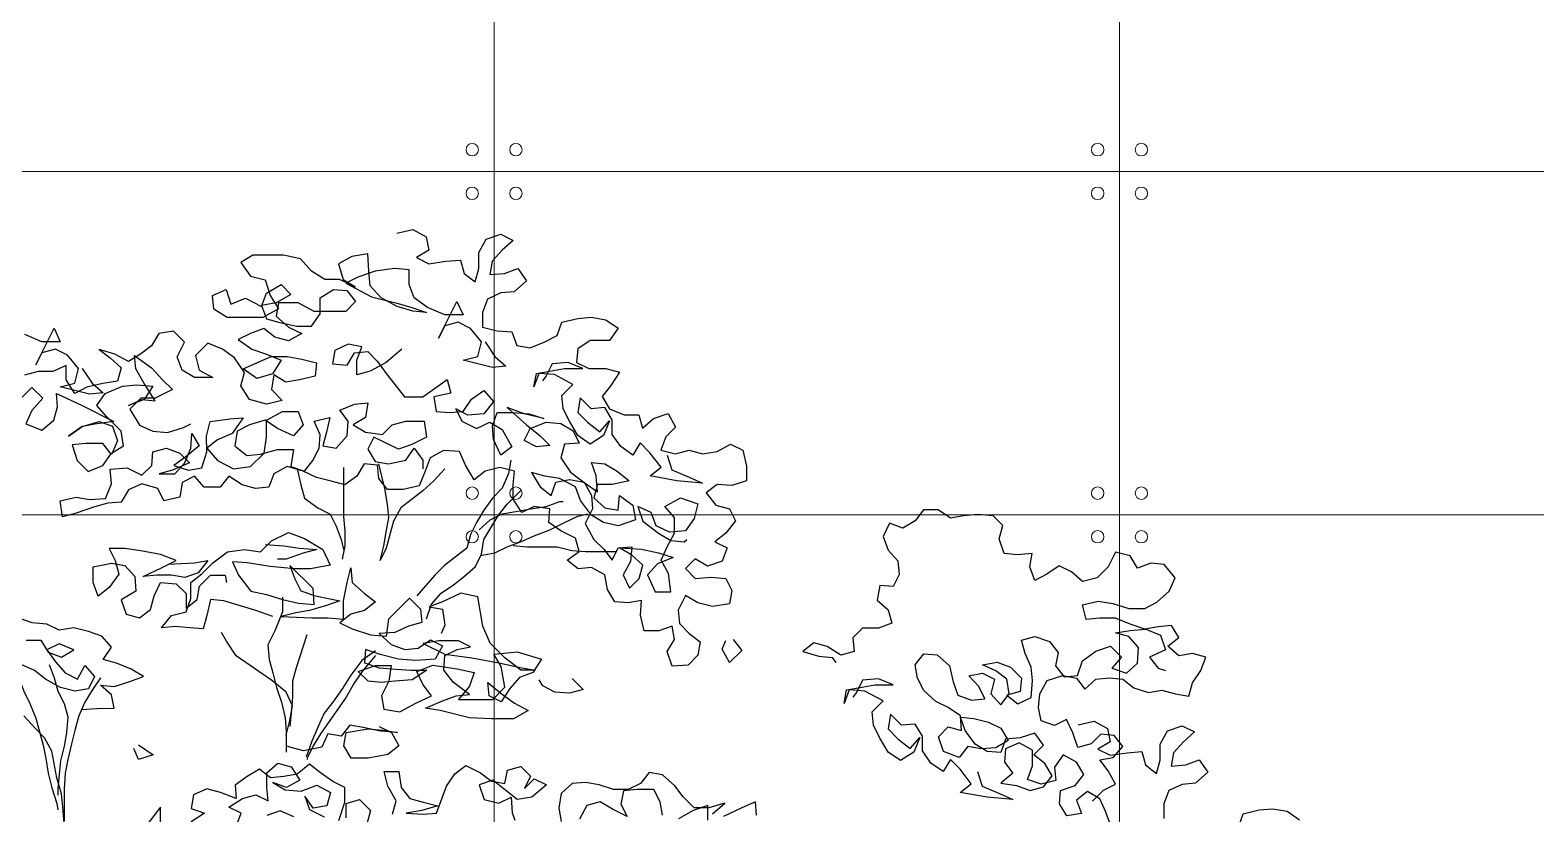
# Model space of a CAD drawing. Header units: millimetres. Extents: x 1564 to 2013, y 216 to 285.
# Drawn here: x 1666.928 to 1671.803, y 229.744 to 232.283 of the extents above; entities that cross this region are included whole.
import ezdxf

# ---------------------------------------------------------------- set-up
doc = ezdxf.new("R2010")
doc.units = ezdxf.units.MM
doc.header["$LTSCALE"] = 10
doc.layers.get('0').update_dxf_attribs({"color": 90})
doc.layers.add('CINZA', color=252, linetype='Continuous', lineweight=13)
doc.layers.add('ÁRVORE PRESERVADA', color=252, linetype='Continuous')

# ---------------------------------------------------------------- blocks, each defined once
blk = doc.blocks.new('A$C338F7350')
for points in [[(5.764, 13.5971), (5.8283, 13.612), (5.8826, 13.5824), (5.8926, 13.5281), (5.8432, 13.4984), (5.8926, 13.4737), (5.9618, 13.4836), (6.0211, 13.4886), (6.036, 13.4343), (6.0805, 13.3997), (6.0953, 13.4541), (6.0952, 13.5184), (6.1248, 13.5727), (6.1841, 13.5926), (6.2336, 13.5679), (6.1891, 13.5283), (6.1496, 13.4838), (6.1398, 13.4294), (6.1991, 13.4344), (6.2534, 13.4542), (6.2881, 13.4049), (6.2387, 13.3603), (6.1843, 13.3553), (6.13, 13.3306), (6.1103, 13.2762), (6.1103, 13.2169), (6.1697, 13.2021), (6.229, 13.1972), (6.2488, 13.1429), (6.3032, 13.133), (6.3625, 13.1578), (6.4119, 13.1826), (6.4316, 13.2369), (6.4958, 13.2518), (6.5502, 13.2568), (6.6095, 13.247), (6.659, 13.2124), (6.6244, 13.163), (6.5453, 13.1629), (6.4959, 13.1283), (6.491, 13.0739), (6.5405, 13.0492), (6.6097, 13.0493), (6.6641, 13.0345), (6.6295, 12.9801), (6.595, 12.9356), (6.6247, 12.8862), (6.684, 12.8615), (6.7433, 12.8616), (6.7582, 12.8072), (6.8026, 12.8468), (6.8619, 12.8667), (6.8916, 12.8123), (6.8521, 12.7727), (6.8324, 12.7184), (6.8917, 12.7036), (6.9461, 12.7185), (7.0004, 12.7037), (7.0597, 12.7136), (7.1141, 12.7433), (7.1635, 12.7187), (7.1784, 12.6544), (7.1785, 12.5951), (7.1192, 12.5753), (7.0599, 12.5802), (7.0154, 12.5455), (7.055, 12.4961), (7.1094, 12.4814), (7.1341, 12.432), (7.0946, 12.3825), (7.0502, 12.3479), (7.0996, 12.3232), (7.0799, 12.2688), (7.0206, 12.249), (6.9712, 12.2786), (6.9317, 12.239), (6.9713, 12.1995), (7.0355, 12.2045), (7.0948, 12.1996), (7.1196, 12.1502), (7.1097, 12.0959), (7.0406, 12.0859), (6.9812, 12.1007), (6.9318, 12.1303), (6.9022, 12.071), (6.9072, 12.0166), (6.9467, 11.9771), (6.9913, 11.9425), (6.9814, 11.8882), (6.9419, 11.8486), (6.8777, 11.8436), (6.8578, 11.9029), (6.8875, 11.9523), (6.8775, 12.0067), (6.8232, 11.9869), (6.7639, 11.9868), (6.749, 12.051), (6.7539, 12.1104), (6.6995, 12.1004), (6.6451, 12.1053), (6.6154, 12.1547), (6.6055, 12.214), (6.5511, 12.2436), (6.4967, 12.2386), (6.4522, 12.2732), (6.5016, 12.3078), (6.4867, 12.3622), (6.4274, 12.3918), (6.378, 12.4263), (6.3828, 12.4807), (6.3186, 12.4905), (6.2692, 12.4658), (6.2345, 12.5201), (6.2345, 12.5794), (6.2394, 12.6338), (6.18, 12.6486), (6.1208, 12.6337), (6.0763, 12.599), (6.0417, 12.6583), (6.0169, 12.7127), (5.9526, 12.7175), (5.8983, 12.6878), (5.8786, 12.6335), (5.8539, 12.5741), (5.7897, 12.5592), (5.7254, 12.5592), (5.6908, 12.6036), (5.6858, 12.658), (5.6314, 12.6629), (5.6018, 12.6134), (5.5524, 12.5788), (5.498, 12.5936), (5.4387, 12.6083), (5.3843, 12.633), (5.3201, 12.6527), (5.2657, 12.623), (5.246, 12.5686), (5.1916, 12.5636), (5.1373, 12.5784), (5.0829, 12.613), (5.0483, 12.5684), (4.984, 12.5684), (4.9445, 12.6128), (4.8951, 12.5881), (4.8852, 12.5288), (4.821, 12.5139), (4.7962, 12.5633), (4.732, 12.583), (4.6776, 12.5582), (4.648, 12.5088), (4.5937, 12.5038), (4.5393, 12.4889), (4.4652, 12.4641), (4.4108, 12.4492), (4.4009, 12.5135), (4.4651, 12.5284), (4.5195, 12.5185), (4.5837, 12.5235), (4.6084, 12.5829), (4.6034, 12.6422), (4.6726, 12.6472), (4.7319, 12.6176), (4.7714, 12.6572), (4.7763, 12.7115), (4.8307, 12.7264), (4.8851, 12.7067), (4.9246, 12.6672), (4.8555, 12.6375), (4.8011, 12.6226), (4.8654, 12.6226), (4.9049, 12.6672), (4.9295, 12.7265), (4.9344, 12.7858), (4.9641, 12.7364), (4.9098, 12.6919), (4.8604, 12.6572), (4.9197, 12.6375), (4.9741, 12.6475), (4.9938, 12.7117), (4.9937, 12.776), (5.0085, 12.8353), (5.0876, 12.8453), (5.1419, 12.8502), (5.0975, 12.786), (5.0382, 12.7612), (4.9938, 12.7266), (5.0383, 12.6772), (5.1026, 12.6426), (5.1718, 12.6526), (5.2261, 12.707), (5.2359, 12.7713), (5.2359, 12.8405), (5.3001, 12.8751), (5.3643, 12.8752), (5.3842, 12.8208), (5.3447, 12.7763), (5.2804, 12.8059), (5.2309, 12.8404), (5.1667, 12.8206), (5.1173, 12.7959), (5.1075, 12.7365), (5.1569, 12.697), (5.2113, 12.702), (5.2805, 12.7219), (5.3447, 12.7219), (5.3349, 12.6527), (5.3893, 12.633), (5.4238, 12.6775), (5.4485, 12.727), (5.4534, 12.7813), (5.4286, 12.8357), (5.4929, 12.8506), (5.4781, 12.7912), (5.4633, 12.7369), (5.5177, 12.727), (5.5621, 12.7765), (5.567, 12.8358), (5.5324, 12.8803), (5.5917, 12.905), (5.646, 12.91), (5.6362, 12.8507), (5.5868, 12.821), (5.6362, 12.7914), (5.7055, 12.7816), (5.745, 12.8211), (5.7993, 12.836), (5.8734, 12.8361), (5.8834, 12.7718), (5.8241, 12.7421), (5.7698, 12.7223), (5.6709, 12.7717), (5.6462, 12.7222), (5.6759, 12.6728), (5.7303, 12.663), (5.7995, 12.6779), (5.834, 12.7273), (5.8686, 12.6779), (5.8687, 12.6433)], [(6.1203, 13.1576), (6.1599, 13.0983), (6.2044, 13.0588), (6.15, 13.0538), (6.0314, 13.0834), (6.0907, 13.0982), (6.1054, 13.1576), (6.0609, 13.2119), (6.0115, 13.2366), (5.9571, 13.2217), (5.9324, 13.1722), (6.0064, 13.3206), (6.0312, 13.2662), (5.9571, 13.2662), (5.8879, 13.2958), (5.8334, 13.3352), (5.8136, 13.3896), (5.8136, 13.4489), (5.7543, 13.4538), (5.6752, 13.4438), (5.606, 13.4191), (5.5566, 13.3943), (5.6605, 13.34), (5.7593, 13.3154), (5.8236, 13.2957), (5.8829, 13.276), (5.8286, 13.2809), (5.7643, 13.3006), (5.7, 13.3351), (5.6555, 13.3845), (5.6505, 13.4438), (5.6455, 13.513), (5.5812, 13.5031), (5.5269, 13.4734), (5.5467, 13.4091), (5.5962, 13.3795), (5.5319, 13.4091), (5.4726, 13.4091), (5.4182, 13.4436), (5.3737, 13.493), (5.3044, 13.5077), (5.1809, 13.5076), (5.1315, 13.4779), (5.1711, 13.4236), (5.2304, 13.4088), (5.2502, 13.3446), (5.2849, 13.2903), (5.2207, 13.2556), (5.0773, 13.2555), (5.0229, 13.29), (5.0179, 13.3444), (5.0723, 13.3691), (5.0921, 13.3099), (5.1514, 13.3346), (5.2157, 13.3001), (5.2354, 13.3545), (5.2947, 13.3891), (5.3342, 13.3496), (5.275, 13.315), (5.2157, 13.305), (5.2355, 13.2507), (5.2899, 13.2359), (5.3591, 13.2211), (5.4184, 13.2212), (5.4529, 13.2706), (5.4529, 13.3349), (5.5072, 13.3695), (5.5616, 13.3647), (5.5962, 13.3202), (5.5567, 13.2806), (5.4282, 13.2805), (5.3639, 13.315), (5.2849, 13.315), (5.275, 13.2606), (5.3245, 13.2162), (5.3789, 13.1915), (5.3245, 13.1618), (5.2702, 13.1766), (5.2256, 13.2111), (5.1713, 13.1913), (5.1219, 13.1665), (5.1763, 13.1271), (5.2356, 13.1073), (5.295, 13.0827), (5.2604, 13.0283), (5.1962, 13.0085), (5.1418, 13.0479), (5.2554, 13.0975), (5.3196, 13.0975), (5.379, 13.0877), (5.4383, 13.0729), (5.4334, 13.0186), (5.3692, 13.0037), (5.3148, 12.9937), (5.2654, 13.0233), (5.2555, 12.964), (5.3, 12.9196), (5.2358, 12.9047), (5.1666, 12.9244), (5.1319, 12.9787), (5.1467, 13.0331), (5.1071, 13.0924), (5.0577, 13.127), (4.9983, 13.1516), (4.949, 13.1021), (4.9638, 13.0428), (5.0182, 13.0132), (4.9441, 13.0132), (4.8946, 13.0428), (4.8748, 13.0971), (4.9044, 13.1565), (4.8599, 13.2009), (4.8006, 13.191), (4.771, 13.1415), (4.7265, 13.1069), (4.6771, 13.0772), (4.6228, 13.1068), (4.5585, 13.1265), (4.603, 13.0919), (4.6475, 13.0524), (4.6327, 12.9981), (4.5734, 12.9881), (4.5092, 12.9732), (4.4598, 12.9485), (4.4252, 13.0028), (4.4251, 13.0621), (4.3708, 13.0374), (4.3114, 13.0373), (4.2571, 13.0224)], [(4.2473, 12.9335), (4.2868, 12.973), (4.3313, 12.9286), (4.2869, 12.8791), (4.2622, 12.8247), (4.3265, 12.8001), (4.3759, 12.8397), (4.3907, 12.894), (4.3857, 12.9484), (4.4895, 12.8991), (4.6181, 12.8349), (4.5489, 12.825), (4.4896, 12.8151), (4.4352, 12.7755), (4.4896, 12.8151), (4.5588, 12.8349), (4.6131, 12.8152), (4.633, 12.7559), (4.6083, 12.7015), (4.5737, 12.7459), (4.5045, 12.7459), (4.4501, 12.7409), (4.4699, 12.6766), (4.5145, 12.6322), (4.5737, 12.657), (4.6083, 12.7064), (4.6577, 12.7361), (4.6478, 12.7954), (4.5884, 12.8547), (4.5488, 12.8991), (4.5834, 12.9486), (4.6525, 12.9783), (4.7118, 12.9833), (4.7761, 12.9784), (4.7415, 12.924), (4.6773, 12.8992), (4.7317, 12.924), (4.786, 12.9191), (4.7415, 12.9883), (4.7068, 13.0476), (4.7018, 13.1019), (4.7711, 13.0526), (4.8156, 13.0032), (4.8552, 12.9637), (4.786, 12.929), (4.7267, 12.9289), (4.6823, 12.8844), (4.7219, 12.8202), (4.7763, 12.7955), (4.8356, 12.7907), (4.8998, 12.8105), (4.9294, 12.8253)], [(4.4903, 13.0491), (4.5299, 12.9898), (4.5744, 12.9503), (4.5201, 12.9453), (4.4014, 12.9749), (4.4607, 12.9897), (4.4755, 13.0491), (4.431, 13.1034), (4.3815, 13.1281), (4.3272, 13.1132), (4.3025, 13.0637), (4.3765, 13.2121), (4.4013, 13.1577), (4.3271, 13.1577), (4.2579, 13.1873)], [(5.7842, 13.1276), (5.72, 13.0732), (5.6558, 13.0385), (5.6014, 13.0237), (5.6014, 13.083), (5.6211, 13.1374), (5.5667, 13.1472), (5.5124, 13.1224), (5.5025, 13.068), (5.5619, 13.0632), (5.5915, 13.1126), (5.6458, 13.1176), (5.6854, 13.0781), (5.7201, 13.0287), (5.7547, 12.9843), (5.7943, 12.9349), (5.8684, 12.9349), (5.9672, 13.0042), (5.9821, 12.9499), (5.9129, 12.935), (5.9228, 12.8757), (5.9772, 12.8708), (6.0316, 12.8758), (6.0661, 12.9252), (6.1155, 12.9599), (6.1551, 12.9154), (6.1156, 12.866), (6.0514, 12.861), (6.0019, 12.8856), (6.0267, 12.8362), (6.086, 12.8066), (6.1403, 12.8314), (6.1898, 12.8018), (6.2294, 12.7326), (6.1849, 12.698), (6.1552, 12.7622), (6.1502, 12.8166), (6.17, 12.871), (6.2342, 12.871), (6.2985, 12.8661), (6.3578, 12.8464), (6.2787, 12.8661), (6.2095, 12.8908), (6.2886, 12.8216), (6.343, 12.7772), (6.3826, 12.7377), (6.3282, 12.7327), (6.2788, 12.7574), (6.3035, 12.8068), (6.3677, 12.8316), (6.427, 12.8267), (6.4765, 12.7971), (6.5012, 12.7477), (6.4419, 12.7427), (6.4271, 12.6883), (6.4667, 12.6291), (6.5261, 12.5846), (6.5755, 12.5501), (6.5705, 12.6143), (6.5507, 12.6687), (6.6051, 12.6638), (6.6545, 12.6342), (6.704, 12.5947), (6.6348, 12.5798), (6.5755, 12.5797), (6.5607, 12.5253), (6.6053, 12.4858), (6.6596, 12.476), (6.6645, 12.5353), (6.7189, 12.4958), (6.7289, 12.4365), (6.6597, 12.4118), (6.6004, 12.4265), (6.5509, 12.4561), (6.5064, 12.5154), (6.4866, 12.5698), (6.4223, 12.6043), (6.363, 12.6141), (6.3086, 12.6289), (6.3432, 12.5696), (6.3877, 12.5351), (6.4075, 12.5895), (6.4618, 12.5994), (6.5211, 12.5896), (6.5508, 12.5352), (6.5558, 12.4809), (6.5262, 12.4215), (6.5609, 12.3573), (6.6005, 12.3178), (6.6351, 12.2733), (6.6598, 12.3228), (6.7141, 12.3278), (6.7092, 12.2685), (6.6796, 12.2141), (6.7044, 12.1597), (6.7439, 12.1993), (6.7587, 12.2537), (6.7142, 12.2932), (6.6647, 12.3228), (6.7537, 12.3179), (6.8229, 12.3032), (6.8822, 12.2835), (6.818, 12.2587), (6.7785, 12.2142), (6.8082, 12.145), (6.8725, 12.1451), (6.8625, 12.2192), (6.8328, 12.2735), (6.8575, 12.3279), (6.8871, 12.3823), (6.887, 12.4466), (6.8474, 12.491), (6.9116, 12.5257), (6.9809, 12.501), (6.9661, 12.4417), (6.9315, 12.3922), (6.8673, 12.3872), (6.8129, 12.4119), (6.7931, 12.4662), (6.7387, 12.4909), (6.7585, 12.4316), (6.8228, 12.3823), (6.8723, 12.3526), (6.9266, 12.3478), (6.9365, 12.3576)], [(6.8571, 12.6986), (6.8769, 12.6393), (6.9462, 12.6097), (7.0006, 12.5851), (6.8968, 12.5948), (6.788, 12.6145), (6.8325, 12.6492), (6.7879, 12.7084), (6.7483, 12.7479), (6.7187, 12.6985), (6.6693, 12.733), (6.6346, 12.7824), (6.6346, 12.8417), (6.6049, 12.8911), (6.5505, 12.8861), (6.506, 12.9306), (6.4962, 12.8713), (6.5357, 12.8318), (6.5852, 12.7923), (6.6247, 12.8368), (6.6, 12.7774), (6.5457, 12.7428), (6.4962, 12.7774), (6.4616, 12.8366), (6.4368, 12.886), (6.4318, 12.9404), (6.4763, 12.9849), (6.4021, 13.0244), (6.3379, 13.0293), (6.3181, 12.9749), (6.328, 13.0293), (6.3823, 13.0392), (6.4416, 13.0491), (6.5158, 13.0492), (6.4564, 13.0739), (6.3922, 13.0689), (6.3675, 13.0194), (6.3527, 12.9996)], [(6.2245, 12.6783), (6.2147, 12.6239), (6.19, 12.5645), (6.1505, 12.525), (6.116, 12.4755), (6.0863, 12.4261), (6.0617, 12.3766), (6.0469, 12.3222), (5.958, 12.253), (5.9185, 12.2134), (5.879, 12.1689), (5.8444, 12.1293)], [(5.3596, 12.6429), (5.3745, 12.5786), (5.3894, 12.5243), (5.4438, 12.4848), (5.4932, 12.4601), (5.518, 12.4107), (5.5378, 12.3564), (5.5477, 12.3168)], [(5.5474, 12.648), (5.5476, 12.4503), (5.5526, 12.391), (5.5526, 12.3317), (5.5428, 12.2773)], [(5.9576, 12.6434), (5.9132, 12.5939), (5.8688, 12.5544), (5.7799, 12.4851), (5.7503, 12.4307), (5.7207, 12.3219), (5.696, 12.2725), (5.7108, 12.3318), (5.7206, 12.3862), (5.7305, 12.4455), (5.7255, 12.4999), (5.7155, 12.5641), (5.6907, 12.6629)], [(5.8841, 12.0354), (5.9038, 12.0948), (5.9433, 12.1393), (5.9927, 12.1739), (6.0371, 12.2085), (6.0816, 12.2481), (6.1062, 12.2976), (6.1161, 12.3569), (6.1753, 12.4558), (6.2098, 12.5003), (6.2642, 12.5547)], [(6.0963, 12.3964), (6.1407, 12.436), (6.1901, 12.4608), (6.2445, 12.4707), (6.3038, 12.4806), (6.368, 12.4906), (6.4224, 12.5104), (6.4372, 12.5104)], [(6.1013, 12.2926), (6.1606, 12.3026), (6.21, 12.3273), (6.2643, 12.3471), (6.3187, 12.3719), (6.3829, 12.3967), (6.4422, 12.4264), (6.4965, 12.4512), (6.5361, 12.4611)], [(8.5783, 11.297), (8.6228, 11.3416), (8.6722, 11.3663), (8.6425, 11.4207), (8.6078, 11.4651), (8.6622, 11.475), (8.7017, 11.5196), (8.667, 11.564), (8.6127, 11.5689), (8.5732, 11.5293), (8.5188, 11.5145), (8.499, 11.5737), (8.4742, 11.6281), (8.4248, 11.6033), (8.3704, 11.623), (8.3605, 11.6774), (8.3654, 11.7318), (8.395, 11.7862), (8.4592, 11.806), (8.5136, 11.7962), (8.5482, 11.7517), (8.5927, 11.7913), (8.6471, 11.7963), (8.7014, 11.7914), (8.7459, 11.7568), (8.8053, 11.7371), (8.8596, 11.7471), (8.914, 11.7323), (8.9684, 11.7224), (8.9832, 11.7768), (9.0177, 11.8263), (9.0374, 11.8807), (8.983, 11.8954), (8.9287, 11.8855), (8.8842, 11.925), (8.9286, 11.9596), (8.8989, 12.009), (8.8446, 12.0041), (8.7902, 11.9941), (8.7309, 12.0138), (8.6715, 12.0385), (8.6073, 12.0384), (8.5529, 12.0334), (8.538, 12.0927), (8.6023, 12.1076), (8.6616, 12.0978), (8.7259, 12.0781), (8.7901, 12.0781), (8.8395, 12.1029), (8.8889, 12.1474), (8.9136, 12.2018), (8.869, 12.2561), (8.8147, 12.261), (8.7603, 12.2412), (8.7306, 12.2906), (8.6713, 12.3054), (8.6417, 12.246), (8.5973, 12.2015), (8.538, 12.1866), (8.4934, 12.2261), (8.444, 12.2508), (8.3946, 12.2162), (8.3452, 12.1914), (8.3254, 12.2458), (8.3352, 12.3001), (8.2759, 12.2951), (8.2215, 12.3), (8.2017, 12.3593), (8.2165, 12.4137), (8.1769, 12.4532), (8.1127, 12.4581), (8.0583, 12.4531), (8.0039, 12.4432), (7.9545, 12.4777), (7.8952, 12.4777), (7.8606, 12.4331), (7.8112, 12.4034), (7.7568, 12.4232), (7.7322, 12.3688), (7.752, 12.3144), (7.7916, 12.27), (7.7966, 12.2156), (7.7719, 12.1662), (7.7175, 12.1711), (7.7077, 12.1117), (7.7522, 12.0722), (7.7671, 12.0179), (7.7127, 11.9981), (7.6485, 11.998), (7.609, 11.9584), (7.614, 11.9041), (7.5596, 11.8892), (7.5052, 11.9237), (7.4508, 11.9385), (7.4064, 11.9039), (7.4707, 11.8842), (7.525, 11.8793), (7.5399, 11.8595)], [(5.2613, 12.0447), (5.1921, 12.0694), (5.0635, 12.1088), (5.0092, 12.1137), (4.9944, 12.0494), (4.9796, 11.9951), (4.9253, 11.9999), (4.8659, 12.0048), (4.8116, 11.9998), (4.8511, 12.0493), (4.9104, 12.0642), (4.9301, 12.1186), (4.93, 12.1828), (4.9745, 12.2175), (5.0189, 12.262), (5.0782, 12.3065), (5.1474, 12.3165), (5.2116, 12.3066), (5.2561, 12.3512), (5.3252, 12.3858), (5.3895, 12.3612), (5.4637, 12.3168), (5.4934, 12.2525), (5.4143, 12.2376), (5.3501, 12.2376), (5.2512, 12.2474), (5.1573, 12.2621), (5.098, 12.267), (5.1228, 12.2127), (5.1722, 12.1484), (5.2365, 12.1337), (5.3008, 12.114), (5.365, 12.0992), (5.4293, 12.0943), (5.4243, 12.1586), (5.3303, 12.2524), (5.3501, 12.198), (5.3749, 12.1486), (5.4342, 12.1289), (5.5331, 12.1092), (5.4787, 12.0894), (5.4096, 12.0696), (5.3552, 12.0597), (5.2959, 12.0448), (5.4195, 12.0399), (5.4837, 12.04), (5.548, 12.0351), (5.5479, 12.1093), (5.5627, 12.1834), (5.5774, 12.2427), (5.5824, 12.1834), (5.6319, 12.139), (5.6764, 12.1044), (5.632, 12.0698), (5.5776, 12.0549), (5.5332, 12.0203), (5.5826, 11.9956), (5.6568, 11.971), (5.721, 11.9661), (5.7308, 12.0353), (5.8148, 12.1194), (5.8593, 12.0749), (5.8643, 12.0206), (5.81, 12.0057), (5.7556, 11.9809), (5.6914, 11.9759), (5.7408, 11.9315), (5.7952, 11.9118), (5.8496, 11.9168), (5.899, 11.9514), (5.9484, 11.9267), (5.9188, 11.8724), (5.8397, 11.8673), (5.7705, 11.8722), (5.6964, 11.8919), (5.6371, 11.9116), (5.6322, 11.8573), (5.6915, 11.8375), (5.7607, 11.8327), (5.82, 11.8278), (5.8843, 11.8278), (5.825, 11.7882), (5.7558, 11.7832), (5.7014, 11.7782), (5.6471, 11.7831), (5.6075, 11.8226), (5.6767, 11.8474), (5.7409, 11.8475), (5.7311, 11.7832), (5.7015, 11.7239), (5.7114, 11.6695), (5.7757, 11.6597), (5.8399, 11.6944), (5.9041, 11.7241), (5.8695, 11.7685), (5.8447, 11.8229), (5.9089, 11.8476), (6.0078, 11.8329), (6.077, 11.8181), (6.0573, 11.7637), (6.0129, 11.7093), (6.1513, 11.7095), (6.2006, 11.7589), (6.1857, 11.8429), (6.156, 11.8923), (6.2499, 11.9023), (6.3488, 11.8727), (6.3143, 11.8183), (6.2599, 11.7985), (6.2204, 11.754), (6.1859, 11.6996), (6.1364, 11.7243), (6.1314, 11.7786), (6.1858, 11.7342), (6.2402, 11.6947), (6.2946, 11.6651), (6.2353, 11.6305), (6.1464, 11.6304), (6.0574, 11.6352), (5.9388, 11.6648), (5.8795, 11.6746), (5.9486, 11.7043), (6.003, 11.7242), (6.0573, 11.7291), (5.993, 11.7785), (5.9534, 11.8279), (5.9583, 11.8872), (6.0077, 11.912), (6.0621, 11.9219), (6.0126, 11.9466), (5.9336, 11.9465), (5.8693, 11.9366), (5.9583, 11.8922), (6.0671, 11.8774), (6.1758, 11.8578), (6.2698, 11.8381), (6.3241, 11.8282), (6.2648, 11.8282), (6.2005, 11.8776), (6.1412, 11.9368), (6.1114, 12.006), (6.0916, 12.1246), (6.0224, 12.1393), (5.9483, 12.1047), (5.8939, 12.0849), (5.9483, 12.075), (5.9582, 12.0108), (5.9434, 11.9762)], [(4.8361, 12.2569), (4.9448, 12.2619), (4.9991, 12.2719), (4.9597, 12.2224), (4.9053, 12.2026), (4.8509, 12.2124), (4.7916, 12.2124), (4.7373, 12.2074), (4.8114, 12.242), (4.8706, 12.2717), (4.8064, 12.2964), (4.7273, 12.3111), (4.663, 12.321), (4.5988, 12.3209), (4.6235, 12.2715), (4.6384, 12.2172), (4.5989, 12.1628), (4.5545, 12.1281), (4.5346, 12.1825), (4.5346, 12.2467), (4.6087, 12.2616), (4.6631, 12.2518), (4.7027, 12.2073), (4.7077, 12.148), (4.6484, 12.1134), (4.6682, 12.0541), (4.7226, 12.0393), (4.767, 12.0739), (4.7818, 12.1283), (4.8065, 12.1827), (4.8707, 12.1778), (4.9103, 12.1383), (4.9104, 12.079), (4.9548, 12.1137), (4.9646, 12.168), (5.0091, 12.2126), (5.0684, 12.2126), (5.0734, 12.183)], [(5.2314, 12.3363), (5.3055, 12.3314), (5.3698, 12.3216), (5.439, 12.3167), (5.3846, 12.3019), (5.3155, 12.2771), (5.2809, 12.2771)], [(6.2347, 12.3323), (6.2891, 12.3274), (6.4126, 12.3275), (6.472, 12.3127), (6.5263, 12.3078), (6.6499, 12.308)], [(4.2687, 11.0949), (4.2935, 11.0455), (4.3678, 10.8824), (4.3925, 10.833), (4.4222, 10.7836), (4.4321, 10.838), (4.432, 10.9023), (4.427, 10.9616), (4.4171, 11.0209), (4.4169, 11.2087), (4.4119, 11.2729), (4.4069, 11.3273), (4.3871, 11.3915), (4.3672, 11.5002), (4.3375, 11.5546), (4.2979, 11.5941), (4.2534, 11.6435)], [(5.3008, 12.1239), (5.3008, 12.0645), (5.2712, 11.9904), (5.2416, 11.931), (5.2466, 11.8717), (5.2615, 11.8174), (5.2764, 11.7581), (5.2962, 11.6988), (5.3111, 11.6346), (5.3161, 11.5802), (5.3162, 11.4962)], [(4.4857, 11.6684), (4.5499, 11.6734), (4.6191, 11.6735), (4.6092, 11.7278), (4.5647, 11.7673), (4.619, 11.7624), (4.6833, 11.7823), (4.7376, 11.8021), (4.6882, 11.8317), (4.6288, 11.8563), (4.5745, 11.8711), (4.609, 11.9206), (4.5694, 11.965), (4.515, 11.9847), (4.4557, 11.9995), (4.3964, 11.9896), (4.347, 12.0142), (4.2877, 12.0191), (4.2333, 12.0389)], [(4.263, 11.9499), (4.3223, 11.95), (4.352, 11.9006), (4.4064, 11.8809), (4.4558, 11.9106), (4.3965, 11.9352), (4.3471, 11.9105), (4.3817, 11.8611), (4.4213, 11.8166), (4.4707, 11.7919), (4.5003, 11.8463), (4.5399, 11.8019), (4.5153, 11.7524), (4.4609, 11.7425), (4.4016, 11.7573), (4.3422, 11.7918), (4.2977, 11.8264), (4.2433, 11.851)], [(4.2037, 11.9696), (4.2235, 11.9103), (4.2285, 11.851), (4.2335, 11.7967), (4.2533, 11.7423), (4.2781, 11.6929), (4.3028, 11.6336), (4.3326, 11.5249), (4.3425, 11.4706), (4.3525, 11.4113), (4.3674, 11.352), (4.3872, 11.2877), (4.3921, 11.263)], [(5.3161, 11.5654), (5.3309, 11.6247), (5.3407, 11.684), (5.316, 11.7384), (5.2615, 11.7828), (5.1132, 11.8864), (5.0736, 11.9457), (5.0538, 11.9803)], [(5.3998, 11.9707), (5.3554, 11.8372), (5.3406, 11.7829), (5.3407, 11.7186), (5.3358, 11.6544), (5.3309, 11.6)], [(7.1247, 11.9525), (7.1593, 11.9081), (7.11, 11.8586), (7.0803, 11.913), (7.095, 11.9476)], [(8.6525, 11.1983), (8.6327, 11.2526), (8.608, 11.3069), (8.5585, 11.3366), (8.5141, 11.3019), (8.5339, 11.2476), (8.4746, 11.2376), (8.4449, 11.287), (8.4498, 11.3414), (8.5091, 11.3612), (8.5436, 11.4057), (8.5139, 11.4551), (8.4595, 11.4847), (8.425, 11.4353), (8.43, 11.3809), (8.3707, 11.366), (8.3163, 11.3858), (8.336, 11.4401), (8.3359, 11.5044), (8.2816, 11.534), (8.2272, 11.5092), (8.2223, 11.4549), (8.257, 11.4104), (8.2076, 11.3708), (8.2718, 11.361), (8.3262, 11.3413), (8.3806, 11.3562), (8.4151, 11.4007), (8.3854, 11.4501), (8.3409, 11.4846), (8.3804, 11.5242), (8.3458, 11.5736), (8.2865, 11.5538), (8.2272, 11.5488), (8.2074, 11.4944), (8.1531, 11.4993), (8.1036, 11.5289), (8.064, 11.5832), (8.0442, 11.6376), (8.0986, 11.6327), (8.1579, 11.6179), (8.2074, 11.5932), (8.2371, 11.5438), (8.1877, 11.5141), (8.1284, 11.5092), (8.074, 11.519), (8.0394, 11.4745), (7.9751, 11.4991), (7.9553, 11.5584), (7.9948, 11.598), (8.0492, 11.5832), (8.0442, 11.6425), (7.9948, 11.6771), (7.9453, 11.7017), (7.8958, 11.7462), (7.8711, 11.7956), (7.8612, 11.8499), (7.8957, 11.8945), (7.9501, 11.8896), (7.9995, 11.8451), (8.0144, 11.7809), (8.0343, 11.7265), (8.0886, 11.7068), (8.143, 11.7118), (8.1182, 11.7612), (8.0787, 11.8057), (8.133, 11.8156), (8.1825, 11.7909), (8.1677, 11.7316), (8.2073, 11.6872), (8.2418, 11.7317), (8.2319, 11.791), (8.1874, 11.8255), (8.133, 11.8502), (8.1923, 11.8601), (8.2467, 11.8404), (8.2912, 11.796), (8.2863, 11.7416), (8.2319, 11.7267), (8.2765, 11.6922), (8.3308, 11.7169), (8.3357, 11.7861), (8.3307, 11.8405), (8.3059, 11.8948), (8.2911, 11.9492), (8.3454, 11.9641), (8.4047, 11.9443), (8.4394, 11.8999), (8.4295, 11.8455), (8.4642, 11.8011), (8.5185, 11.8061), (8.5383, 11.8654), (8.5926, 11.905), (8.6519, 11.9248), (8.6964, 11.8804), (8.6569, 11.8358), (8.7162, 11.8161), (8.7607, 11.8557), (8.7656, 11.92), (8.726, 11.9644), (8.6716, 11.9792), (8.7309, 11.9891), (8.7951, 11.9941), (8.8545, 11.9695), (8.8743, 11.9102), (8.8101, 11.8805), (8.8447, 11.836), (8.8744, 11.8262)], [(5.6766, 11.9067), (5.6223, 11.8671), (5.5778, 11.8078), (5.5433, 11.7534), (5.5038, 11.699), (5.4692, 11.6545), (5.4446, 11.6001), (5.4199, 11.5408), (5.4002, 11.4864), (5.3953, 11.4765)], [(5.6766, 11.887), (5.6272, 11.8276), (5.5927, 11.7781), (5.5582, 11.7188), (5.4545, 11.5704), (5.4249, 11.521), (5.4002, 11.4715), (5.4002, 11.4666)], [(4.357, 11.8512), (4.3768, 11.7968), (4.3917, 11.7425), (4.4165, 11.693), (4.4313, 11.6387), (4.4265, 11.5744), (4.4166, 11.5201), (4.4018, 11.4607), (4.397, 11.4064), (4.3921, 11.3471), (4.3921, 11.3223)], [(4.5646, 11.797), (4.5301, 11.7475), (4.5005, 11.6981), (4.4758, 11.6437), (4.461, 11.5893), (4.4463, 11.53), (4.4315, 11.4657), (4.4217, 11.4113), (4.4168, 11.3471), (4.4169, 11.2186)], [(6.4724, 11.7938), (6.517, 11.7493), (6.4626, 11.7345), (6.4033, 11.7394), (6.3538, 11.764), (6.339, 11.7887)], [(8.113, 11.4174), (8.1328, 11.3581), (8.202, 11.3285), (8.2564, 11.3039), (8.1526, 11.3137), (8.0438, 11.3333), (8.0883, 11.368), (8.0438, 11.4272), (8.0042, 11.4667), (7.9746, 11.4173), (7.9251, 11.4518), (7.8905, 11.5012), (7.8904, 11.5605), (7.8607, 11.6099), (7.8064, 11.605), (7.7618, 11.6494), (7.752, 11.5901), (7.7916, 11.5506), (7.841, 11.5111), (7.8805, 11.5556), (7.8559, 11.4963), (7.8015, 11.4616), (7.7521, 11.4962), (7.7174, 11.5554), (7.6927, 11.6048), (7.6877, 11.6592), (7.7321, 11.7037), (7.658, 11.7432), (7.5937, 11.7481), (7.574, 11.6937), (7.5838, 11.7481), (7.6382, 11.758), (7.6975, 11.768), (7.7716, 11.768), (7.7123, 11.7927), (7.648, 11.7877), (7.6234, 11.7382), (7.6086, 11.7184)], [(5.6917, 11.6003), (5.7412, 11.5756), (5.7709, 11.5213), (5.7264, 11.4867), (5.6473, 11.4718), (5.5781, 11.4717), (5.5484, 11.5211), (5.5583, 11.5755), (5.6472, 11.5904), (5.7065, 11.5855), (5.7659, 11.5757), (5.6967, 11.5805), (5.6275, 11.5953), (5.5731, 11.6051), (5.5385, 11.5606), (5.4841, 11.5705), (5.4595, 11.5161), (5.3854, 11.5012), (5.331, 11.516), (5.3211, 11.5209)], [(8.5214, 11.6072), (8.5856, 11.6221), (8.64, 11.5925), (8.65, 11.5381), (8.6006, 11.5084), (8.65, 11.4838), (8.7192, 11.4937), (8.7785, 11.4987), (8.7934, 11.4444), (8.8379, 11.4098), (8.8527, 11.4642), (8.8526, 11.5284), (8.8822, 11.5828), (8.9415, 11.6026), (8.991, 11.578), (8.9465, 11.5384), (8.907, 11.4939), (8.8972, 11.4395), (8.9565, 11.4445), (9.0108, 11.4643), (9.0455, 11.4149), (8.9961, 11.3704), (8.9417, 11.3654), (8.8874, 11.3406), (8.8677, 11.2863), (8.8677, 11.227)], [(9.1692, 11.1926), (9.189, 11.247), (9.2532, 11.2619), (9.3076, 11.2669), (9.3669, 11.2571), (9.4163, 11.2225)], [(4.7181, 11.5253), (4.7775, 11.4858), (4.7182, 11.466), (4.6984, 11.5104)], [(5.3461, 11.2343), (5.2917, 11.2589), (5.2373, 11.2391)], [(5.1138, 11.1945), (5.1335, 11.2489), (5.0841, 11.2736), (5.1384, 11.3082), (5.1928, 11.3231), (5.2422, 11.2984), (5.2372, 11.3528), (5.2372, 11.4121), (5.2816, 11.4517), (5.336, 11.4369), (5.3706, 11.3825), (5.3163, 11.3528), (5.2619, 11.3726), (5.3114, 11.343), (5.3756, 11.3381), (5.4399, 11.3628), (5.4943, 11.3332), (5.4795, 11.2789), (5.4251, 11.2689), (5.3905, 11.3183), (5.4103, 11.264), (5.4696, 11.2344)], [(5.529, 11.2196), (5.5536, 11.2938), (5.5535, 11.3531), (5.5041, 11.3777), (5.4546, 11.4123), (5.4101, 11.4468), (5.3607, 11.4073), (5.3064, 11.3973), (5.252, 11.3923), (5.2075, 11.4269), (5.1581, 11.3972), (5.1087, 11.3625), (5.1137, 11.3082), (5.0494, 11.3328), (4.995, 11.3476), (4.9407, 11.3228), (4.9309, 11.2685), (4.9853, 11.2487), (4.9309, 11.2141)], [(4.8074, 11.214), (4.8073, 11.2733), (4.7382, 11.1843)], [(7.2193, 11.2409), (7.2143, 11.2953), (7.1599, 11.2705), (7.0858, 11.2358)], [(7.0216, 11.221), (7.0215, 11.2803), (6.9622, 11.2604), (6.903, 11.2258)], [(6.8387, 11.2406), (6.8288, 11.2949), (6.804, 11.3443), (6.7348, 11.3443), (6.6804, 11.3393), (6.6706, 11.2849), (6.6954, 11.2355), (6.636, 11.2651), (6.5866, 11.2947), (6.5322, 11.2798), (6.5026, 11.2254)], [(7.0413, 11.2457), (7.0907, 11.2902), (7.0265, 11.2704), (6.9672, 11.2703), (6.9226, 11.3148), (6.888, 11.3592), (6.8385, 11.4037), (6.7842, 11.4135), (6.7496, 11.369), (6.7002, 11.3442), (6.6409, 11.3442), (6.5816, 11.3639), (6.5272, 11.3737), (6.4728, 11.3687), (6.4284, 11.3291), (6.4185, 11.2698), (6.4285, 11.2155)], [(5.5586, 11.2295), (5.5585, 11.2888), (5.6129, 11.3037), (5.6574, 11.2592), (5.6426, 11.2049)], [(5.7464, 11.2445), (5.7612, 11.2989), (5.7265, 11.3582), (5.7116, 11.4175), (5.771, 11.4175), (5.7809, 11.3533), (5.8155, 11.3088), (5.8699, 11.294), (5.9292, 11.2793), (5.865, 11.2594), (5.8008, 11.2495), (5.87, 11.2446), (5.9243, 11.2496), (5.9638, 11.3584), (5.9983, 11.4078), (6.0428, 11.4425), (6.1021, 11.4129), (6.1466, 11.3783), (6.201, 11.3685), (6.2108, 11.4229), (6.2652, 11.4377), (6.3048, 11.3982), (6.2801, 11.3488), (6.3196, 11.3884), (6.369, 11.3637), (6.3098, 11.3142), (6.2505, 11.3043), (6.1516, 11.3833), (6.0972, 11.3634), (6.117, 11.3042), (6.1764, 11.2894), (6.2258, 11.3141), (6.2308, 11.2499), (6.2407, 11.2202)]]:
    blk.add_lwpolyline(points)

msp = doc.modelspace()

# ---------------------------------------------------------------- linework, layer by layer
at = {"layer": 'CINZA'}
for p, q in [((1668.4302, 238.3), (1668.4302, 225.15)), ((1670.4552, 238.3), (1670.4552, 225.15)), ((1663.2552, 231.825), (1680.6302, 231.825)), ((1663.2552, 230.7125), (1680.6302, 230.7125))]:
    msp.add_line(p, q, dxfattribs=at)
for centre in [(1668.3595, 231.8957), (1668.5009, 231.8957), (1670.3845, 231.8957), (1670.5259, 231.8957), (1668.3595, 231.7543), (1668.5009, 231.7543), (1670.3845, 231.7543), (1670.5259, 231.7543), (1668.3595, 230.7832), (1668.5009, 230.7832), (1670.3845, 230.7832), (1670.5259, 230.7832), (1668.3595, 230.6418), (1668.5009, 230.6418), (1670.3845, 230.6418), (1670.5259, 230.6418)]:
    msp.add_circle(centre, 0.02, dxfattribs=at)

# ---------------------------------------------------------------- block references
at = {"layer": 'ÁRVORE PRESERVADA', "xscale": 0.7999999999999545, "yscale": 0.8000000000001819, "zscale": 0.8}
msp.add_blockref('A$C338F7350', (1663.5047, 220.7475), dxfattribs=at)

doc.saveas('drawing.dxf')
